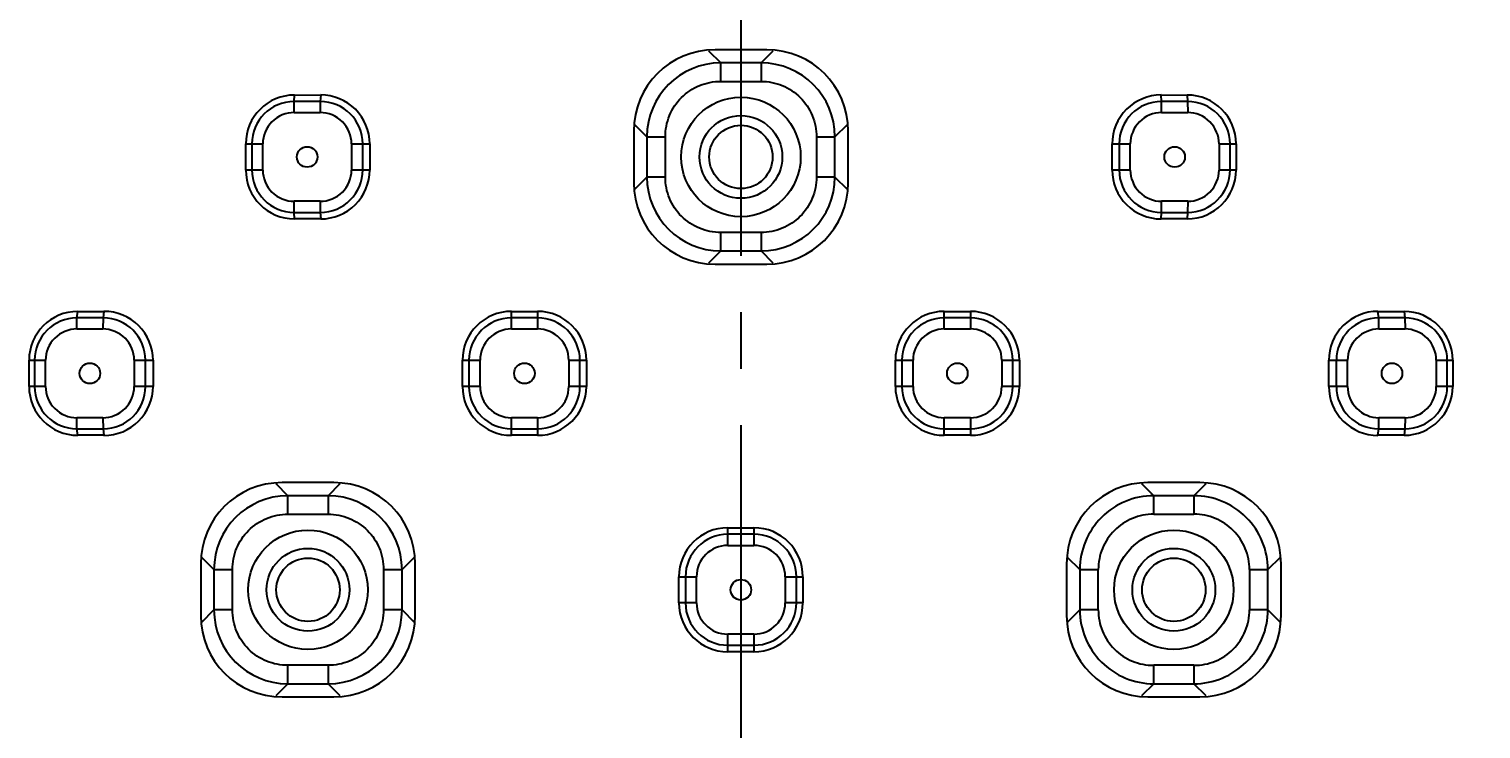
# Model space of a CAD drawing. Header units: inches. Extents: x -176 to 245, y -250 to 344.
# Drawn here: x -92.92 to -54.02, y 5.67 to 24.43 of the extents above; entities that cross this region are included whole.
import ezdxf

# ---------------------------------------------------------------- set-up
doc = ezdxf.new("R2010")
doc.units = ezdxf.units.IN
doc.header["$LTSCALE"] = 2.42
doc.header["$MEASUREMENT"] = 0
doc.header["$PDMODE"] = 3
doc.header["$PDSIZE"] = 0.3125
doc.linetypes.add('CENTER2', pattern=[1.125, 0.75, -0.125, 0.125, -0.125])
doc.layers.get('0').update_dxf_attribs({"linetype": 'CONTINUOUS'})
doc.layers.get('Defpoints').update_dxf_attribs({"linetype": 'CONTINUOUS'})
doc.layers.add('CENTER', color=1, linetype='CENTER2')
doc.layers.add('DIM', color=3, linetype='CONTINUOUS', lineweight=18)
doc.styles.get("Standard").update_dxf_attribs({"font": 'arial.ttf', "width": 0.8})
doc.dimstyles.new('ISO-25', dxfattribs={"dimtxt": 5, "dimasz": 2.5, "dimexe": 1.25, "dimexo": 0.625, "dimgap": 2, "dimtad": 1, "dimtih": 1, "dimtoh": 1, "dimdec": 1, "dimdsep": 46, "dimtxsty": 'Standard', "dimcen": 0, "dimclrd": 3, "dimclre": 3, "dimclrt": 4, "dimadec": 0, "dimazin": 0, "dimtfac": 1, "dimtdec": 1, "dimtmove": 0, "dimatfit": 3, "dimfxl": 1, "dimarcsym": 0})

# ---------------------------------------------------------------- blocks, each defined once
blk = doc.blocks.new('*D2')
at = {"layer": 'Defpoints', "color": 0, "transparency": 16777216}
for p in [(-33.347, 99.104), (-73.847, -177.433), (13.761, -177.433)]:
    blk.add_point(p, dxfattribs=at)
at = {"layer": 'DIM', "color": 3, "lineweight": -2, "transparency": 16777216}
for p, q in [((-32.722, 99.104), (15.011, 99.104)), ((13.761, 94.104), (13.761, -34.611)), ((13.761, -172.433), (13.761, -43.717)), ((-73.222, -177.433), (15.011, -177.433))]:
    blk.add_line(p, q, dxfattribs=at)
at = {"layer": 'DIM', "color": 3, "transparency": 16777216}
for points in [[(12.928, 94.104), (14.595, 94.104), (13.761, 99.104)], [(12.928, -172.433), (14.595, -172.433), (13.761, -177.433)]]:
    blk.add_solid(points, dxfattribs=at)
at = {"layer": 'DIM', "color": 4, "transparency": 16777216, "insert": (13.761, -39.164), "char_height": 5, "attachment_point": 5}
blk.add_mtext('276.5', dxfattribs=at)

msp = doc.modelspace()

# ---------------------------------------------------------------- linework, layer by layer
at = {"color": 7, "linetype": 'Continuous'}
for p, q in [((-74.712, 23.85), (-74.386, 23.524)), ((-73.153, 23.877), (-74.541, 23.877)), ((-73.307, 23.524), (-72.982, 23.85)), ((-74.386, 23.029), (-74.386, 23.524)), ((-73.307, 23.524), (-74.386, 23.524)), ((-73.307, 23.524), (-73.307, 23.029)), ((-74.386, 23.029), (-73.307, 23.029)), ((-85.816, 22.49), (-85.805, 22.664)), ((-85.805, 22.664), (-85.106, 22.665)), ((-85.106, 22.665), (-85.117, 22.49)), ((-62.577, 22.49), (-62.588, 22.665)), ((-62.588, 22.665), (-61.888, 22.664)), ((-61.888, 22.664), (-61.877, 22.49)), ((-85.818, 22.193), (-85.816, 22.49)), ((-85.818, 22.193), (-85.119, 22.193)), ((-85.117, 22.49), (-85.816, 22.49)), ((-85.117, 22.49), (-85.119, 22.193)), ((-61.877, 22.49), (-62.577, 22.49)), ((-62.575, 22.193), (-62.577, 22.49)), ((-62.575, 22.193), (-61.875, 22.193)), ((-61.877, 22.49), (-61.875, 22.193)), ((-76.367, 21.544), (-76.692, 21.869)), ((-71.001, 21.869), (-71.327, 21.544)), ((-76.719, 21.698), (-76.719, 20.31)), ((-76.367, 21.544), (-76.367, 20.465)), ((-76.367, 21.544), (-75.872, 21.544)), ((-75.872, 20.465), (-75.872, 21.544)), ((-71.822, 21.544), (-71.822, 20.465)), ((-71.822, 21.544), (-71.327, 21.544)), ((-71.327, 20.465), (-71.327, 21.544)), ((-70.974, 20.31), (-70.974, 21.698)), ((-87.114, 20.654), (-87.114, 21.354)), ((-87.114, 21.354), (-86.658, 21.354)), ((-86.952, 21.354), (-86.952, 20.654)), ((-86.658, 20.654), (-86.658, 21.354)), ((-84.28, 21.354), (-84.28, 20.654)), ((-84.28, 21.354), (-83.793, 21.354)), ((-83.98, 20.654), (-83.98, 21.354)), ((-83.793, 21.354), (-83.793, 20.654)), ((-63.901, 20.654), (-63.901, 21.354)), ((-63.901, 21.354), (-63.414, 21.354)), ((-63.713, 21.354), (-63.713, 20.654)), ((-63.414, 20.654), (-63.414, 21.354)), ((-61.036, 21.354), (-61.036, 20.654)), ((-61.036, 21.354), (-60.579, 21.354)), ((-60.741, 20.654), (-60.741, 21.354)), ((-60.579, 21.354), (-60.579, 20.654)), ((-86.658, 20.654), (-87.114, 20.654)), ((-83.793, 20.654), (-84.28, 20.654)), ((-63.414, 20.654), (-63.901, 20.654)), ((-60.579, 20.654), (-61.036, 20.654)), ((-76.692, 20.139), (-76.367, 20.465)), ((-75.872, 20.465), (-76.367, 20.465)), ((-71.327, 20.465), (-71.822, 20.465)), ((-71.327, 20.465), (-71.001, 20.139)), ((-85.119, 19.815), (-85.818, 19.815)), ((-85.816, 19.518), (-85.818, 19.815)), ((-85.805, 19.344), (-85.816, 19.518)), ((-85.816, 19.518), (-85.117, 19.518)), ((-85.119, 19.815), (-85.117, 19.518)), ((-85.117, 19.518), (-85.106, 19.343)), ((-62.588, 19.343), (-62.577, 19.518)), ((-62.577, 19.518), (-62.575, 19.815)), ((-62.577, 19.518), (-61.877, 19.518)), ((-61.875, 19.815), (-62.575, 19.815)), ((-61.877, 19.518), (-61.888, 19.344)), ((-61.875, 19.815), (-61.877, 19.518)), ((-85.106, 19.343), (-85.805, 19.344)), ((-61.888, 19.344), (-62.588, 19.343)), ((-74.386, 18.484), (-74.386, 18.979)), ((-73.307, 18.979), (-74.386, 18.979)), ((-73.307, 18.979), (-73.307, 18.484)), ((-74.386, 18.484), (-74.712, 18.159)), ((-74.386, 18.484), (-73.307, 18.484)), ((-72.982, 18.159), (-73.307, 18.484)), ((-74.541, 18.132), (-73.153, 18.132)), ((-91.636, 16.69), (-91.614, 16.864)), ((-91.614, 16.864), (-90.914, 16.866)), ((-90.914, 16.866), (-90.936, 16.69)), ((-79.997, 16.393), (-79.997, 16.865)), ((-79.997, 16.865), (-79.297, 16.865)), ((-79.297, 16.865), (-79.297, 16.393)), ((-68.397, 16.393), (-68.397, 16.865)), ((-68.397, 16.865), (-67.697, 16.865)), ((-67.697, 16.865), (-67.697, 16.393)), ((-56.757, 16.69), (-56.779, 16.866)), ((-56.779, 16.866), (-56.079, 16.864)), ((-56.079, 16.864), (-56.058, 16.69)), ((-91.64, 16.393), (-91.636, 16.69)), ((-91.64, 16.393), (-90.941, 16.393)), ((-90.936, 16.69), (-91.636, 16.69)), ((-90.936, 16.69), (-90.941, 16.393)), ((-79.297, 16.69), (-79.997, 16.69)), ((-79.997, 16.393), (-79.297, 16.393)), ((-67.697, 16.69), (-68.397, 16.69)), ((-68.397, 16.393), (-67.697, 16.393)), ((-56.058, 16.69), (-56.757, 16.69)), ((-56.753, 16.393), (-56.757, 16.69)), ((-56.753, 16.393), (-56.053, 16.393)), ((-56.058, 16.69), (-56.053, 16.393)), ((-92.921, 14.854), (-92.921, 15.554)), ((-92.921, 15.554), (-92.479, 15.554)), ((-92.772, 15.554), (-92.772, 14.854)), ((-92.479, 14.854), (-92.479, 15.554)), ((-90.102, 15.554), (-90.102, 14.854)), ((-90.102, 15.554), (-89.599, 15.554)), ((-89.8, 14.854), (-89.8, 15.554)), ((-89.599, 15.554), (-89.599, 14.854)), ((-81.307, 14.854), (-81.307, 15.554)), ((-81.307, 15.554), (-80.836, 15.554)), ((-81.133, 15.554), (-81.133, 14.854)), ((-80.836, 14.854), (-80.836, 15.554)), ((-78.458, 15.554), (-78.458, 14.854)), ((-78.458, 15.554), (-77.986, 15.554)), ((-78.161, 14.854), (-78.161, 15.554)), ((-77.986, 15.554), (-77.986, 14.854)), ((-69.707, 14.854), (-69.707, 15.554)), ((-69.707, 15.554), (-69.236, 15.554)), ((-69.533, 15.554), (-69.533, 14.854)), ((-69.236, 14.854), (-69.236, 15.554)), ((-66.858, 15.554), (-66.858, 14.854)), ((-66.858, 15.554), (-66.386, 15.554)), ((-66.561, 14.854), (-66.561, 15.554)), ((-66.386, 15.554), (-66.386, 14.854)), ((-58.094, 14.854), (-58.094, 15.554)), ((-58.094, 15.554), (-57.592, 15.554)), ((-57.894, 15.554), (-57.894, 14.854)), ((-57.592, 14.854), (-57.592, 15.554)), ((-55.214, 15.554), (-55.214, 14.854)), ((-55.214, 15.554), (-54.773, 15.554)), ((-54.922, 14.854), (-54.922, 15.554)), ((-54.773, 15.554), (-54.773, 14.854)), ((-92.479, 14.854), (-92.921, 14.854)), ((-89.599, 14.854), (-90.102, 14.854)), ((-80.836, 14.854), (-81.307, 14.854)), ((-77.986, 14.854), (-78.458, 14.854)), ((-69.236, 14.854), (-69.707, 14.854)), ((-66.386, 14.854), (-66.858, 14.854)), ((-57.592, 14.854), (-58.094, 14.854)), ((-54.773, 14.854), (-55.214, 14.854)), ((-90.941, 14.015), (-91.64, 14.015)), ((-91.636, 13.718), (-91.64, 14.015)), ((-90.941, 14.015), (-90.936, 13.718)), ((-79.997, 13.544), (-79.997, 14.015)), ((-79.297, 14.015), (-79.997, 14.015)), ((-79.297, 14.015), (-79.297, 13.544)), ((-68.397, 13.544), (-68.397, 14.015)), ((-67.697, 14.015), (-68.397, 14.015)), ((-67.697, 14.015), (-67.697, 13.544)), ((-56.757, 13.718), (-56.753, 14.015)), ((-56.053, 14.015), (-56.753, 14.015)), ((-56.053, 14.015), (-56.058, 13.718)), ((-91.614, 13.545), (-91.636, 13.718)), ((-91.636, 13.718), (-90.936, 13.718)), ((-90.936, 13.718), (-90.914, 13.543)), ((-79.997, 13.718), (-79.297, 13.718)), ((-68.397, 13.718), (-67.697, 13.718)), ((-56.779, 13.543), (-56.757, 13.718)), ((-56.757, 13.718), (-56.058, 13.718)), ((-56.058, 13.718), (-56.079, 13.545)), ((-90.914, 13.543), (-91.614, 13.545)), ((-79.297, 13.544), (-79.997, 13.544)), ((-67.697, 13.544), (-68.397, 13.544)), ((-56.079, 13.545), (-56.779, 13.543)), ((-86.312, 12.25), (-85.986, 11.924)), ((-84.753, 12.277), (-86.141, 12.277)), ((-84.907, 11.924), (-84.582, 12.25)), ((-63.112, 12.25), (-62.786, 11.924)), ((-61.553, 12.277), (-62.941, 12.277)), ((-61.707, 11.924), (-61.382, 12.25)), ((-85.986, 11.429), (-85.986, 11.924)), ((-84.907, 11.924), (-85.986, 11.924)), ((-84.907, 11.924), (-84.907, 11.429)), ((-62.786, 11.429), (-62.786, 11.924)), ((-61.707, 11.924), (-62.786, 11.924)), ((-61.707, 11.924), (-61.707, 11.429)), ((-85.986, 11.429), (-84.907, 11.429)), ((-62.786, 11.429), (-61.707, 11.429)), ((-74.197, 10.593), (-74.197, 11.065)), ((-74.197, 11.065), (-73.497, 11.065)), ((-73.497, 11.065), (-73.497, 10.593)), ((-73.497, 10.89), (-74.197, 10.89)), ((-74.197, 10.593), (-73.497, 10.593)), ((-87.967, 9.944), (-88.292, 10.269)), ((-82.601, 10.269), (-82.927, 9.944)), ((-64.767, 9.944), (-65.092, 10.269)), ((-59.401, 10.269), (-59.727, 9.944)), ((-88.319, 10.098), (-88.319, 8.71)), ((-87.967, 9.944), (-87.967, 8.865)), ((-87.967, 9.944), (-87.472, 9.944)), ((-87.472, 8.865), (-87.472, 9.944)), ((-83.422, 9.944), (-83.422, 8.865)), ((-83.422, 9.944), (-82.927, 9.944)), ((-82.927, 8.865), (-82.927, 9.944)), ((-82.574, 8.71), (-82.574, 10.098)), ((-75.507, 9.054), (-75.507, 9.754)), ((-75.507, 9.754), (-75.036, 9.754)), ((-75.333, 9.754), (-75.333, 9.054)), ((-75.036, 9.054), (-75.036, 9.754)), ((-72.658, 9.754), (-72.658, 9.054)), ((-72.658, 9.754), (-72.186, 9.754)), ((-72.361, 9.054), (-72.361, 9.754)), ((-72.186, 9.754), (-72.186, 9.054)), ((-65.119, 10.098), (-65.119, 8.71)), ((-64.767, 9.944), (-64.767, 8.865)), ((-64.767, 9.944), (-64.272, 9.944)), ((-64.272, 8.865), (-64.272, 9.944)), ((-60.222, 9.944), (-60.222, 8.865)), ((-60.222, 9.944), (-59.727, 9.944)), ((-59.727, 8.865), (-59.727, 9.944)), ((-59.374, 8.71), (-59.374, 10.098)), ((-75.036, 9.054), (-75.507, 9.054)), ((-72.186, 9.054), (-72.658, 9.054)), ((-88.292, 8.539), (-87.967, 8.865)), ((-87.472, 8.865), (-87.967, 8.865)), ((-82.927, 8.865), (-83.422, 8.865)), ((-82.927, 8.865), (-82.601, 8.539)), ((-65.092, 8.539), (-64.767, 8.865)), ((-64.272, 8.865), (-64.767, 8.865)), ((-59.727, 8.865), (-60.222, 8.865)), ((-59.727, 8.865), (-59.401, 8.539)), ((-74.197, 7.744), (-74.197, 8.215)), ((-73.497, 8.215), (-74.197, 8.215)), ((-73.497, 8.215), (-73.497, 7.744)), ((-74.197, 7.918), (-73.497, 7.918)), ((-73.497, 7.744), (-74.197, 7.744)), ((-85.986, 6.884), (-85.986, 7.379)), ((-84.907, 7.379), (-85.986, 7.379)), ((-84.907, 7.379), (-84.907, 6.884)), ((-62.786, 6.884), (-62.786, 7.379)), ((-61.707, 7.379), (-62.786, 7.379)), ((-61.707, 7.379), (-61.707, 6.884)), ((-85.986, 6.884), (-86.312, 6.559)), ((-85.986, 6.884), (-84.907, 6.884)), ((-84.582, 6.559), (-84.907, 6.884)), ((-62.786, 6.884), (-63.112, 6.559)), ((-62.786, 6.884), (-61.707, 6.884)), ((-61.382, 6.559), (-61.707, 6.884)), ((-86.141, 6.532), (-84.753, 6.532)), ((-62.941, 6.532), (-61.553, 6.532))]:
    msp.add_line(p, q, dxfattribs=at)
for centre, radius in [((-73.847, 21.004), 1.601), ((-73.847, 21.004), 1.109), ((-73.847, 21.004), 0.849), ((-85.469, 21.004), 0.275), ((-62.225, 21.004), 0.275), ((-91.29, 15.204), 0.275), ((-79.647, 15.204), 0.275), ((-68.047, 15.204), 0.275), ((-56.403, 15.204), 0.275), ((-85.447, 9.404), 1.601), ((-62.247, 9.404), 1.601), ((-85.447, 9.404), 1.109), ((-62.247, 9.404), 1.109), ((-85.447, 9.404), 0.849), ((-62.247, 9.404), 0.849), ((-73.847, 9.404), 0.275)]:
    msp.add_circle(centre, radius, dxfattribs=at)
for centre, radius, start, end in [((-74.38, 21.538), 1.987, 90.174, 179.826), ((-73.313, 21.538), 1.987, 0.174, 89.826), ((-85.816, 21.354), 1.136, 90.0043, 179.998), ((-85.117, 21.354), 1.136, 0.002, 89.9957), ((-62.577, 21.354), 1.136, 90.0043, 179.998), ((-61.878, 21.354), 1.136, 0.002, 89.9957), ((-85.816, 20.655), 1.136, 180.002, 269.9957), ((-85.117, 20.655), 1.136, 270.0043, 359.998), ((-62.577, 20.655), 1.136, 180.002, 269.9957), ((-61.878, 20.655), 1.136, 270.0043, 359.998), ((-74.38, 20.471), 1.987, 180.174, 269.826), ((-73.313, 20.471), 1.987, 270.174, 359.826), ((-79.997, 15.554), 1.311, 90, 180), ((-79.297, 15.554), 1.311, 0, 90), ((-68.397, 15.554), 1.311, 90, 180), ((-67.697, 15.554), 1.311, 0, 90), ((-91.636, 15.554), 1.136, 90.0078, 180.0015), ((-90.936, 15.554), 1.136, 359.9985, 89.9921), ((-79.997, 15.554), 1.136, 90, 180), ((-79.997, 15.554), 0.839, 90, 180), ((-79.297, 15.554), 1.136, 0, 90), ((-79.297, 15.554), 0.839, 0, 90), ((-68.397, 15.554), 1.136, 90, 180), ((-68.397, 15.554), 0.839, 90, 180), ((-67.697, 15.554), 1.136, 0, 90), ((-67.697, 15.554), 0.839, 0, 90), ((-56.757, 15.554), 1.136, 90.0078, 180.0015), ((-56.058, 15.554), 1.136, 359.9985, 89.9921), ((-91.636, 14.854), 1.136, 179.9985, 269.9922), ((-90.936, 14.854), 1.136, 270.0079, 0.0015), ((-79.997, 14.854), 1.311, 180, 270), ((-79.997, 14.854), 1.136, 180, 270), ((-79.997, 14.854), 0.839, 180, 270), ((-79.297, 14.854), 1.311, 270, 0), ((-79.297, 14.854), 1.136, 270, 0), ((-79.297, 14.854), 0.839, 270, 0), ((-68.397, 14.854), 1.311, 180, 270), ((-68.397, 14.854), 1.136, 180, 270), ((-68.397, 14.854), 0.839, 180, 270), ((-67.697, 14.854), 1.311, 270, 0), ((-67.697, 14.854), 1.136, 270, 0), ((-67.697, 14.854), 0.839, 270, 0), ((-56.757, 14.854), 1.136, 179.9985, 269.9922), ((-56.058, 14.854), 1.136, 270.0079, 0.0015), ((-85.98, 9.938), 1.987, 90.174, 179.826), ((-84.913, 9.938), 1.987, 0.174, 89.826), ((-62.779, 9.935), 1.99, 90.2028, 134.9566), ((-61.714, 9.935), 1.99, 45.0434, 89.7972), ((-62.777, 9.937), 1.99, 135.0434, 179.7972), ((-61.716, 9.937), 1.99, 0.2028, 44.9566), ((-74.197, 9.754), 1.311, 90, 180), ((-73.497, 9.754), 1.311, 0, 90), ((-74.197, 9.754), 1.136, 90, 180), ((-74.197, 9.754), 0.839, 90, 180), ((-73.497, 9.754), 1.136, 0, 90), ((-73.497, 9.754), 0.839, 0, 90), ((-74.197, 9.054), 1.311, 180, 270), ((-74.197, 9.054), 1.136, 180, 270), ((-74.197, 9.054), 0.839, 180, 270), ((-73.497, 9.054), 1.311, 270, 0), ((-73.497, 9.054), 1.136, 270, 0), ((-73.497, 9.054), 0.839, 270, 0), ((-85.98, 8.871), 1.987, 180.174, 269.826), ((-84.913, 8.871), 1.987, 270.174, 359.826), ((-62.777, 8.872), 1.99, 180.2028, 224.9566), ((-61.716, 8.872), 1.99, 315.0434, 359.7972), ((-62.779, 8.874), 1.99, 225.0434, 269.7972), ((-61.714, 8.874), 1.99, 270.2028, 314.9566)]:
    msp.add_arc(centre, radius, start, end, dxfattribs=at)
for centre, major_axis, ratio, start_param, end_param in [((-74.498, 21.655), (-1.586, 1.586), 0.980815, -0.775713, 0.775713), ((-73.196, 21.655), (1.586, 1.586), 0.980815, -0.775713, 0.775713), ((-85.804, 21.354), (1.31, 0), 0.999961, 1.572023, 3.141593), ((-85.104, 21.354), (1.311, 0), 0.999961, 0, 1.572023), ((-62.59, 21.354), (1.311, 0), 0.999961, 1.56957, 3.141593), ((-61.89, 21.354), (1.31, 0), 0.999961, 0, 1.56957), ((-85.804, 20.654), (1.31, 0), 0.999961, -3.141593, -1.572023), ((-85.104, 20.654), (1.311, 0), 0.999961, -1.572023, 0), ((-62.59, 20.654), (1.311, 0), 0.999961, -3.141593, -1.56957), ((-61.89, 20.654), (1.31, 0), 0.999961, -1.56957, 0), ((-74.498, 20.354), (-1.586, -1.586), 0.980815, -0.775713, 0.775713), ((-73.196, 20.354), (1.586, -1.586), 0.980815, -0.775713, 0.775713), ((-91.611, 15.554), (1.31, 0), 0.999845, 1.573249, 3.141593), ((-90.911, 15.554), (1.312, 0), 0.999845, 0, 1.573249), ((-56.782, 15.554), (1.312, 0), 0.999845, 1.568343, 3.141593), ((-56.083, 15.554), (1.31, 0), 0.999845, 0, 1.568343), ((-91.611, 14.854), (1.31, 0), 0.999845, -3.141593, -1.573249), ((-90.911, 14.854), (1.312, 0), 0.999845, -1.573249, 0), ((-56.782, 14.854), (1.312, 0), 0.999845, -3.141593, -1.568343), ((-56.083, 14.854), (1.31, 0), 0.999845, -1.568343, 0), ((-86.098, 10.055), (-1.586, 1.586), 0.980815, -0.775713, 0.775713), ((-84.796, 10.055), (1.586, 1.586), 0.980815, -0.775713, 0.775713), ((-62.898, 10.055), (-1.586, 1.586), 0.980815, -0.775713, 0.775713), ((-61.596, 10.055), (1.586, 1.586), 0.980815, -0.775713, 0.775713), ((-86.098, 8.754), (-1.586, -1.586), 0.980815, -0.775713, 0.775713), ((-84.796, 8.754), (1.586, -1.586), 0.980815, -0.775713, 0.775713), ((-62.898, 8.754), (-1.586, -1.586), 0.980815, -0.775713, 0.775713), ((-61.596, 8.754), (1.586, -1.586), 0.980815, -0.775713, 0.775713)]:
    msp.add_ellipse(centre, major_axis=major_axis, ratio=ratio, start_param=start_param, end_param=end_param, dxfattribs=at)
for points, knots in [([(-75.438, 22.596), (-75.301, 22.732), (-74.971, 22.955), (-74.58, 23.028), (-74.386, 23.029)], [0, 0, 0, 0, 0.499964, 1, 1, 1, 1]), ([(-73.307, 23.029), (-73.114, 23.028), (-72.723, 22.955), (-72.392, 22.732), (-72.255, 22.596)], [0, 0, 0, 0, 0.500036, 1, 1, 1, 1]), ([(-75.872, 21.544), (-75.871, 21.737), (-75.797, 22.128), (-75.575, 22.459), (-75.438, 22.596)], [0, 0, 0, 0, 0.500036, 1, 1, 1, 1]), ([(-72.255, 22.596), (-72.119, 22.459), (-71.896, 22.128), (-71.823, 21.737), (-71.822, 21.544)], [0, 0, 0, 0, 0.499964, 1, 1, 1, 1]), ([(-85.818, 22.193), (-86.032, 22.193), (-86.478, 22.014), (-86.658, 21.568), (-86.658, 21.354)], [0, 0, 0, 0, 0.499993, 1, 1, 1, 1]), ([(-84.28, 21.354), (-84.28, 21.568), (-84.459, 22.014), (-84.905, 22.193), (-85.119, 22.193)], [0, 0, 0, 0, 0.500007, 1, 1, 1, 1]), ([(-62.575, 22.193), (-62.789, 22.193), (-63.235, 22.014), (-63.414, 21.568), (-63.414, 21.354)], [0, 0, 0, 0, 0.499993, 1, 1, 1, 1]), ([(-61.036, 21.354), (-61.036, 21.568), (-61.215, 22.014), (-61.661, 22.193), (-61.875, 22.193)], [0, 0, 0, 0, 0.500007, 1, 1, 1, 1]), ([(-86.658, 20.654), (-86.658, 20.44), (-86.478, 19.994), (-86.032, 19.815), (-85.818, 19.815)], [0, 0, 0, 0, 0.500007, 1, 1, 1, 1]), ([(-85.119, 19.815), (-84.905, 19.815), (-84.459, 19.994), (-84.28, 20.44), (-84.28, 20.654)], [0, 0, 0, 0, 0.499993, 1, 1, 1, 1]), ([(-63.414, 20.654), (-63.414, 20.44), (-63.235, 19.994), (-62.789, 19.815), (-62.575, 19.815)], [0, 0, 0, 0, 0.500007, 1, 1, 1, 1]), ([(-61.875, 19.815), (-61.661, 19.815), (-61.215, 19.994), (-61.036, 20.44), (-61.036, 20.654)], [0, 0, 0, 0, 0.499993, 1, 1, 1, 1]), ([(-75.438, 19.413), (-75.575, 19.55), (-75.797, 19.88), (-75.871, 20.271), (-75.872, 20.465)], [0, 0, 0, 0, 0.499964, 1, 1, 1, 1]), ([(-71.822, 20.465), (-71.823, 20.271), (-71.896, 19.88), (-72.119, 19.55), (-72.255, 19.413)], [0, 0, 0, 0, 0.500036, 1, 1, 1, 1]), ([(-74.386, 18.979), (-74.58, 18.98), (-74.971, 19.054), (-75.301, 19.276), (-75.438, 19.413)], [0, 0, 0, 0, 0.500036, 1, 1, 1, 1]), ([(-72.255, 19.413), (-72.392, 19.276), (-72.723, 19.054), (-73.114, 18.98), (-73.307, 18.979)], [0, 0, 0, 0, 0.499964, 1, 1, 1, 1]), ([(-91.64, 16.393), (-91.854, 16.393), (-92.3, 16.214), (-92.479, 15.768), (-92.479, 15.554)], [0, 0, 0, 0, 0.499973, 1, 1, 1, 1]), ([(-90.102, 15.554), (-90.102, 15.768), (-90.281, 16.214), (-90.727, 16.393), (-90.941, 16.393)], [0, 0, 0, 0, 0.500027, 1, 1, 1, 1]), ([(-56.753, 16.393), (-56.967, 16.393), (-57.413, 16.214), (-57.592, 15.768), (-57.592, 15.554)], [0, 0, 0, 0, 0.499973, 1, 1, 1, 1]), ([(-55.214, 15.554), (-55.214, 15.768), (-55.393, 16.214), (-55.839, 16.393), (-56.053, 16.393)], [0, 0, 0, 0, 0.500027, 1, 1, 1, 1]), ([(-92.479, 14.854), (-92.479, 14.64), (-92.3, 14.194), (-91.854, 14.015), (-91.64, 14.015)], [0, 0, 0, 0, 0.500027, 1, 1, 1, 1]), ([(-90.941, 14.015), (-90.727, 14.015), (-90.281, 14.194), (-90.102, 14.64), (-90.102, 14.854)], [0, 0, 0, 0, 0.499973, 1, 1, 1, 1]), ([(-57.592, 14.854), (-57.592, 14.64), (-57.413, 14.194), (-56.967, 14.015), (-56.753, 14.015)], [0, 0, 0, 0, 0.500027, 1, 1, 1, 1]), ([(-56.053, 14.015), (-55.839, 14.015), (-55.393, 14.194), (-55.214, 14.64), (-55.214, 14.854)], [0, 0, 0, 0, 0.499973, 1, 1, 1, 1]), ([(-87.038, 10.996), (-86.901, 11.132), (-86.571, 11.355), (-86.18, 11.428), (-85.986, 11.429)], [0, 0, 0, 0, 0.499964, 1, 1, 1, 1]), ([(-84.907, 11.429), (-84.714, 11.428), (-84.323, 11.355), (-83.992, 11.132), (-83.855, 10.996)], [0, 0, 0, 0, 0.500036, 1, 1, 1, 1]), ([(-62.786, 11.429), (-62.98, 11.428), (-63.371, 11.355), (-63.701, 11.132), (-63.838, 10.996)], [0, 0, 0, 0, 0.500036, 1, 1, 1, 1]), ([(-60.655, 10.996), (-60.792, 11.132), (-61.123, 11.355), (-61.514, 11.428), (-61.707, 11.429)], [0, 0, 0, 0, 0.499964, 1, 1, 1, 1]), ([(-87.472, 9.944), (-87.471, 10.137), (-87.397, 10.528), (-87.175, 10.859), (-87.038, 10.996)], [0, 0, 0, 0, 0.500036, 1, 1, 1, 1]), ([(-83.855, 10.996), (-83.719, 10.859), (-83.496, 10.528), (-83.423, 10.137), (-83.422, 9.944)], [0, 0, 0, 0, 0.499964, 1, 1, 1, 1]), ([(-63.838, 10.996), (-63.975, 10.859), (-64.197, 10.528), (-64.271, 10.137), (-64.272, 9.944)], [0, 0, 0, 0, 0.499964, 1, 1, 1, 1]), ([(-60.222, 9.944), (-60.223, 10.137), (-60.296, 10.528), (-60.519, 10.859), (-60.655, 10.996)], [0, 0, 0, 0, 0.500036, 1, 1, 1, 1]), ([(-87.038, 7.813), (-87.175, 7.95), (-87.397, 8.28), (-87.471, 8.671), (-87.472, 8.865)], [0, 0, 0, 0, 0.499964, 1, 1, 1, 1]), ([(-83.422, 8.865), (-83.423, 8.671), (-83.496, 8.28), (-83.719, 7.95), (-83.855, 7.813)], [0, 0, 0, 0, 0.500036, 1, 1, 1, 1]), ([(-64.272, 8.865), (-64.271, 8.671), (-64.197, 8.28), (-63.975, 7.95), (-63.838, 7.813)], [0, 0, 0, 0, 0.500036, 1, 1, 1, 1]), ([(-60.655, 7.813), (-60.519, 7.95), (-60.296, 8.28), (-60.223, 8.671), (-60.222, 8.865)], [0, 0, 0, 0, 0.499964, 1, 1, 1, 1]), ([(-85.986, 7.379), (-86.18, 7.38), (-86.571, 7.454), (-86.901, 7.676), (-87.038, 7.813)], [0, 0, 0, 0, 0.500036, 1, 1, 1, 1]), ([(-83.855, 7.813), (-83.992, 7.676), (-84.323, 7.454), (-84.714, 7.38), (-84.907, 7.379)], [0, 0, 0, 0, 0.499964, 1, 1, 1, 1]), ([(-63.838, 7.813), (-63.701, 7.676), (-63.371, 7.454), (-62.98, 7.38), (-62.786, 7.379)], [0, 0, 0, 0, 0.499964, 1, 1, 1, 1]), ([(-61.707, 7.379), (-61.514, 7.38), (-61.123, 7.454), (-60.792, 7.676), (-60.655, 7.813)], [0, 0, 0, 0, 0.500036, 1, 1, 1, 1])]:
    msp.add_open_spline(points, degree=3, knots=knots, dxfattribs=at)
at = {"layer": 'CENTER', "ltscale": 5}
msp.add_line((-73.847, 109.104), (-73.847, -186.531), dxfattribs=at)

# ---------------------------------------------------------------- dimensions: what is measured, and where the dimension line sits
at = {"layer": 'DIM'}
dim = msp.add_linear_dim(base=(13.761, -177.433), p1=(-33.347, 99.104), p2=(-73.847, -177.433), angle=90, dimstyle='ISO-25', override={"dimasz": 5, "dimtad": 0}, dxfattribs=at)
dim.commit()
dim.dimension.update_dxf_attribs({"geometry": '*D2', "text_midpoint": (13.761, -39.164)})

doc.saveas('drawing.dxf')
